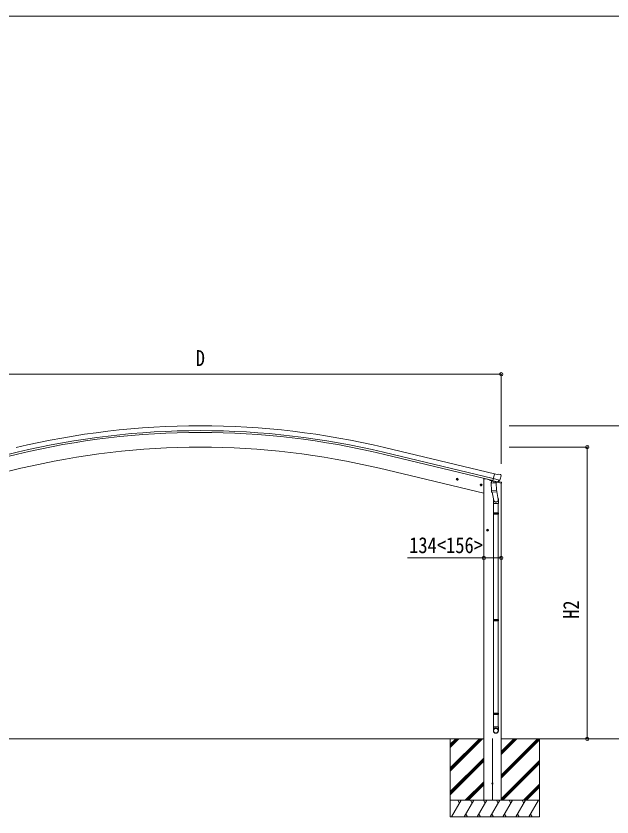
# Model space of a CAD drawing. Units: millimetres at full size, sheet at 1:30; details may follow other scales. Extents: x -8385 to 8479, y -5853 to 5787.
# Drawn here: x -5308 to 31, y -1389 to 5787 of the extents above; entities that cross this region are included whole.
import ezdxf
from ezdxf.enums import TextEntityAlignment as Align

# ---------------------------------------------------------------- set-up
doc = ezdxf.new("R2010")
doc.units = ezdxf.units.MM
doc.header["$LTSCALE"] = 30
doc.header["$PDMODE"] = 32
doc.header["$PDSIZE"] = 30
for name, color, linetype, lineweight in [('0-0_0', 7, 'Continuous', 9), ('0-1_本体', 4, 'Continuous', 9), ('0-2_部品', 7, 'Continuous', 9), ('0-8_PARTS2', 2, 'Continuous', 9), ('0-A_寸法', 6, 'Continuous', 9), ('F-0_240', 7, 'Continuous', 9)]:
    doc.layers.add(name, color=color, linetype=linetype, lineweight=lineweight)
doc.styles.add('ＭＳ ゴシック', font='')
doc.styles.get('ＭＳ ゴシック').set_extended_font_data('MS Gothic')

msp = doc.modelspace()

# ---------------------------------------------------------------- linework, layer by layer
at = {"layer": '0-0_0'}
for p, q in [((-6196.57, -689.22), (-1117.42, -689.22)), ((-1417.71, -689.22), (-1417.71, -1389.22)), ((-1417.71, -949.95), (-1156.98, -689.22)), ((-1417.71, -964.09), (-1142.83, -689.22)), ((-1417.71, -978.23), (-1128.69, -689.22)), ((-1417.71, -766.1), (-1340.82, -689.22)), ((-1417.71, -751.96), (-1354.97, -689.22)), ((-1417.71, -737.82), (-1369.1, -689.22)), ((-960.92, -689.22), (-529.54, -689.22)), ((-960.92, -1013.67), (-636.48, -689.22)), ((-960.92, -1027.81), (-622.33, -689.22)), ((-960.92, -829.82), (-820.32, -689.22)), ((-960.92, -815.68), (-834.47, -689.22)), ((-960.92, -801.54), (-848.61, -689.22)), ((-960.92, -1041.95), (-617.71, -698.74)), ((-617.71, -689.22), (-617.71, -1389.22)), ((-1417.71, -1162.08), (-1116.92, -861.3)), ((-1417.71, -1176.22), (-1116.92, -875.44)), ((-1417.71, -1190.37), (-1116.92, -889.59)), ((-960.92, -1225.8), (-617.71, -882.58)), ((-960.21, -1239.22), (-617.71, -896.73)), ((-946.06, -1239.22), (-617.71, -910.87)), ((-1282.71, -1239.22), (-1116.92, -1073.43)), ((-1268.57, -1239.22), (-1116.92, -1087.58)), ((-1254.43, -1239.22), (-1116.92, -1101.72)), ((-762.21, -1239.22), (-617.71, -1094.71)), ((-748.07, -1239.22), (-617.71, -1108.86)), ((-733.93, -1239.22), (-617.71, -1123)), ((-617.71, -1239.22), (-1417.71, -1239.22)), ((-1407.42, -1389.22), (-1320.81, -1239.22)), ((-1335.81, -1265.2), (-1350.82, -1239.22)), ((-1291.95, -1389.22), (-1205.34, -1239.22)), ((-1220.35, -1265.21), (-1235.35, -1239.22)), ((-1176.48, -1389.22), (-1089.87, -1239.22)), ((-1104.88, -1265.2), (-1119.88, -1239.22)), ((-1084.71, -1239.22), (-950.71, -1239.22)), ((-1061.01, -1389.22), (-974.4, -1239.22)), ((-989.4, -1265.2), (-1004.41, -1239.22)), ((-945.54, -1389.22), (-858.93, -1239.22)), ((-873.93, -1265.2), (-888.93, -1239.22)), ((-830.07, -1389.22), (-743.46, -1239.22)), ((-773.46, -1239.22), (-758.46, -1265.2)), ((-714.6, -1389.22), (-627.99, -1239.22)), ((-1276.95, -1363.24), (-1261.95, -1389.22)), ((-1161.48, -1363.24), (-1146.48, -1389.22)), ((-1046.01, -1363.24), (-1031.01, -1389.22)), ((-930.54, -1363.24), (-915.54, -1389.22)), ((-815.07, -1363.24), (-800.07, -1389.22)), ((-699.6, -1363.24), (-684.6, -1389.22)), ((-1417.71, -1389.22), (-617.71, -1389.22))]:
    msp.add_line(p, q, dxfattribs=at)
at = {"layer": '0-1_本体'}
for p, q in [((-5298.08, 1878.58), (-6281.32, 1642.52)), ((-2015.92, 1878.58), (-1032.67, 1642.52)), ((-2005.84, 1920.56), (-1022.6, 1684.5)), ((-5294.15, 1862.22), (-6277.4, 1626.18)), ((-2019.85, 1862.22), (-1036.6, 1626.16)), ((-5686.37, 1633.33), (-5263.57, 1734.84)), ((-1627.63, 1633.33), (-2050.43, 1734.84)), ((-1116.92, 1510.72), (-1627.63, 1633.33)), ((-1116.92, 1640.16), (-1096.92, 1640.16)), ((-1116.92, -1239.22), (-1116.92, 1640.16)), ((-1096.42, 1640.16), (-1063.15, 1632.17)), ((-960.92, -1239.22), (-960.92, 1601.02))]:
    msp.add_line(p, q, dxfattribs=at)
for radius in [7073, 7029.83, 7013, 6882]:
    msp.add_arc((-3657, -4957.01), radius, 76.5, 103.5, dxfattribs=at)
at = {"layer": '0-2_部品'}
for p, q in [((-996.27, 1679.91), (-1022.2, 1686.14)), ((-996.27, 1679.91), (-983.01, 1682.61)), ((-968.53, 1679.42), (-981.71, 1682.59)), ((-965.44, 1677.17), (-961.58, 1670.88)), ((-961.22, 1668.6), (-961.49, 1667.45)), ((-1365.34, 1639.26), (-1345.89, 1634.6)), ((-1357.75, 1644.13), (-1362.91, 1638.68)), ((-1357.95, 1627.21), (-1353.28, 1646.65)), ((-1350.45, 1642.37), (-1357.75, 1644.13)), ((-1353.48, 1629.73), (-1348.32, 1635.18)), ((-1348.32, 1635.18), (-1350.45, 1642.37)), ((-1151.42, 1587.91), (-1131.97, 1583.24)), ((-1143.83, 1592.77), (-1148.99, 1587.32)), ((-1144.03, 1575.85), (-1139.36, 1595.3)), ((-1136.53, 1591.02), (-1143.83, 1592.77)), ((-1139.56, 1578.38), (-1134.4, 1583.82)), ((-1134.4, 1583.82), (-1136.53, 1591.02)), ((-1063.65, 1632.65), (-1063.65, 1629.5)), ((-1041.61, 1620.27), (-1059.82, 1624.64)), ((-1052.35, 1602.73), (-1006.66, 1605.93)), ((-1047.67, 1535.9), (-1052.35, 1602.73)), ((-1037.93, 1624.5), (-1051.24, 1609.19)), ((-1051.24, 1609.19), (-1050.8, 1602.84)), ((-1036.99, 1624.57), (-1037.93, 1624.5)), ((-1033.9, 1622.1), (-1035.43, 1622.46)), ((-997.2, 1613.28), (-1033.9, 1622.1)), ((-975.27, 1628.29), (-1032.78, 1642.1)), ((-1027.95, 1620.27), (-1026.93, 1605.67)), ((-999.74, 1611.28), (-1025.55, 1604.84)), ((-1008.43, 1609.11), (-1008.2, 1605.82)), ((-1006.66, 1605.93), (-1001.98, 1539.09)), ((-994.83, 1612.81), (-1002.35, 1614.62)), ((-959.1, 1600.46), (-1001.91, 1610.74)), ((-999.04, 1613.06), (-998.98, 1612.32)), ((-995.67, 1612.92), (-997.2, 1613.28)), ((-992.12, 1613.38), (-975.75, 1627.87)), ((-988.33, 1616.73), (-961.4, 1610.26)), ((-959.1, 1607.35), (-959.1, 1600.46)), ((-1047.67, 1535.9), (-1001.98, 1539.09)), ((-1047.66, 1535.9), (-1046.77, 1523.2)), ((-1002.97, 1524.49), (-1044.67, 1521.57)), ((-1041.13, 1521.82), (-1028.51, 1447.02)), ((-1002.34, 1544.21), (-987.8, 1456.35)), ((-1001.13, 1526.63), (-1002, 1539.09)), ((-1001.52, 1525.27), (-1001.52, 1525.27)), ((-1031.65, 1453.84), (-1031.65, 1419.18)), ((-985.65, 1419.18), (-985.65, 1453.54)), ((-1031.65, 1419.18), (-985.65, 1419.18)), ((-1029.65, 1419.18), (-1029.65, 1336.53)), ((-987.65, 1419.18), (-987.65, 1336.53)), ((-1031.65, 1334.53), (-1030.65, 1336.53)), ((-1031.65, 1334.53), (-985.65, 1334.53)), ((-1031.65, 1334.53), (-1031.65, 1326.53)), ((-1031.65, 1326.53), (-985.65, 1326.53)), ((-1031.65, 1326.53), (-1030.65, 1324.53)), ((-1030.65, 1336.53), (-986.65, 1336.53)), ((-1030.65, 1324.53), (-986.65, 1324.53)), ((-1029.65, 1324.53), (-1029.65, 380.34)), ((-987.65, 1324.53), (-987.65, 380.34)), ((-985.65, 1334.53), (-986.65, 1336.53)), ((-1093.16, 1180.66), (-1073.16, 1180.66)), ((-1086.91, 1187.16), (-1090.67, 1180.66)), ((-1079.41, 1187.16), (-1086.91, 1187.16)), ((-1083.16, 1170.66), (-1083.16, 1190.66)), ((-1075.66, 1180.66), (-1079.41, 1187.16)), ((-1079.41, 1174.16), (-1075.66, 1180.66)), ((-1031.65, 378.34), (-1030.65, 380.34)), ((-1031.65, 378.34), (-985.65, 378.34)), ((-1031.65, 378.34), (-1031.65, 370.34)), ((-1031.65, 370.34), (-985.65, 370.34)), ((-1031.65, 370.34), (-1030.65, 368.34)), ((-1030.65, 380.34), (-986.65, 380.34)), ((-1030.65, 368.34), (-986.65, 368.34)), ((-1029.65, 368.34), (-1029.65, -459.85)), ((-987.65, 368.34), (-987.65, -459.85)), ((-985.65, 378.34), (-986.65, 380.34)), ((-1031.65, -461.85), (-1030.65, -459.85)), ((-1031.65, -461.85), (-985.65, -461.85)), ((-1031.65, -461.85), (-1031.65, -469.85)), ((-1031.65, -469.85), (-985.65, -469.85)), ((-1031.65, -469.85), (-1030.65, -471.85)), ((-1030.65, -459.85), (-986.65, -459.85)), ((-1030.65, -471.85), (-986.65, -471.85)), ((-1029.65, -471.85), (-1029.65, -581.85)), ((-987.65, -471.85), (-987.65, -581.85)), ((-985.65, -461.85), (-986.65, -459.85)), ((-1031.65, -615.99), (-1031.65, -581.85)), ((-1031.65, -581.85), (-985.65, -581.85)), ((-985.65, -615.99), (-985.65, -581.85))]:
    msp.add_line(p, q, dxfattribs=at)
for points in [[(-1027.63, 1620.69), (-1037.36, 1623.02), (-1022.2, 1686.14)], [(-1362.91, 1638.68), (-1360.78, 1631.49), (-1353.48, 1629.73)], [(-1148.99, 1587.32), (-1146.86, 1580.13), (-1139.56, 1578.38)], [(-1027.63, 1620.69), (-1027.4, 1620.54), (-1002.63, 1614.59), (-1002.35, 1614.62)], [(-975, 1628.87), (-975.59, 1628.02), (-975.75, 1627.87)], [(-985.65, 1334.53), (-985.65, 1326.53), (-986.65, 1324.53)], [(-1090.67, 1180.66), (-1086.91, 1174.16), (-1079.41, 1174.16)], [(-985.65, 378.34), (-985.65, 370.34), (-986.65, 368.34)], [(-985.65, -461.85), (-985.65, -469.85), (-986.65, -471.85)]]:
    msp.add_lwpolyline(points, dxfattribs=at)
for centre, radius in [((-1355.62, 1636.93), 8.5), ((-1355.62, 1636.93), 7.7), ((-1355.62, 1636.93), 6.5), ((-1141.7, 1585.57), 8.5), ((-1141.7, 1585.57), 7.7), ((-1141.7, 1585.57), 6.5), ((-1083.16, 1180.66), 8.5), ((-1083.16, 1180.66), 7.7), ((-1083.16, 1180.66), 6.5)]:
    msp.add_circle(centre, radius, dxfattribs=at)
at = {"layer": '0-2_部品', "color": 4}
msp.add_circle((-1039.42, -1089.22), 4.5, dxfattribs=at)
at = {"layer": '0-2_部品'}
for centre, radius, start, end in [((-982.41, 1679.67), 3, 76.5, 101.5), ((-1158.3, 1714.69), 202.4, 334.90875, 346.5), ((-969.7, 1674.56), 5, 31.5, 76.5), ((-1058.65, 1629.5), 5, 180, 256.5), ((-1035.31, 1622.95), 0.5, 221.23754, 256.5), ((-1028.55, 1620.19), 0.604, 7.79405, 79.40158), ((-1025.91, 1605.81), 1.03, 188.03431, 289.96103), ((-999.98, 1612.25), 1, 284, 4), ((-998.54, 1613.09), 0.5, 76.5, 184), ((-995.55, 1613.4), 0.5, 256.5, 291.76246), ((-962.1, 1607.35), 3, 0, 76.5), ((-1044.81, 1523.57), 2, 190.53157, 274), ((-1003.11, 1526.48), 2, 274, 322.59038), ((-1003.07, 1526.45), 1.95, 322.52234, 4.95983), ((-1015.65, 1453.54), 30, 0, 2.54858)]:
    msp.add_arc(centre, radius, start, end, dxfattribs=at)
for centre, major_axis, ratio, start_param, end_param in [((-964.14, 1669.31), (1.57, -2.57), 0.99628, 0.7835347, 1.5707963), ((-994.14, 1615.73), (0.73, -2.92), 0.997631, 5.8041905, 5.8929484), ((-994.17, 1615.86), (-2.63, 3.16), 0.650902, 2.1145521, 2.1873627), ((-994.11, 1615.63), (0.73, -2.92), 0.997631, 5.965759, 6.7621801), ((-1008.65, 1453.84), (-23, 0), 0.996195, 6.0000678, 10.0103449), ((-1008.65, 1453.84), (-21, 0), 0.996195, 0.3319459, 3.3482706), ((-1008.65, -614.25), (23, 0), 0.996195, 6.2831853, 9.424778), ((-1008.65, -615.99), (23, 0), 0.996195, 6.2831853, 9.424778), ((-1008.65, -615.99), (0, -23.43), 0.981806, 4.712389, 7.8539816)]:
    msp.add_ellipse(centre, major_axis=major_axis, ratio=ratio, start_param=start_param, end_param=end_param, dxfattribs=at)
msp.add_ellipse((-1008.65, -615.99), major_axis=(-21, 0), ratio=0.996195, dxfattribs=at)
at = {"layer": '0-8_PARTS2'}
msp.add_line((-1039.42, -686.73), (-1039.42, -1241.72), dxfattribs=at)
at = {"layer": '0-A_寸法'}
for p, q in [((-6353.07, 2577.68), (-961.06, 2577.68)), ((-961.06, 2577.68), (-961.06, 1775.34)), ((415.52, 2115.99), (-890.91, 2115.99)), ((-190.46, 1924.99), (-890.91, 1924.99)), ((-190.46, -689.22), (-190.46, 1924.99)), ((-1801.78, 932.03), (-1116.92, 932.03)), ((-1116.92, 932.03), (-960.92, 932.03)), ((-190.46, -689.22), (-584.7, -689.22)), ((415.52, -689.22), (-190.46, -689.22))]:
    msp.add_line(p, q, dxfattribs=at)
for p in [(-961.06, 2577.68), (-190.46, 1924.99), (-1116.92, 932.03), (-960.92, 932.03), (-190.46, -689.22)]:
    msp.add_point(p, dxfattribs=at)
at = {"layer": 'F-0_240', "color": 5}
msp.add_line((-8385.45, 5787.34), (8054.55, 5787.34), dxfattribs=at)

# ---------------------------------------------------------------- texts
at = {"layer": '0-A_寸法', "color": 7, "style": 'ＭＳ ゴシック', "width": 0.85}
for s, p in [('D', (-3698.32, 2607.68)), ('134<156>', (-1786.07, 932.03))]:
    msp.add_text(s, height=143, dxfattribs=at).set_placement(p, align=Align.BOTTOM_LEFT)
msp.add_text('H2', height=143, rotation=90, dxfattribs=at).set_placement((-220.46, 385.38), align=Align.BOTTOM_LEFT)

doc.saveas('drawing.dxf')
